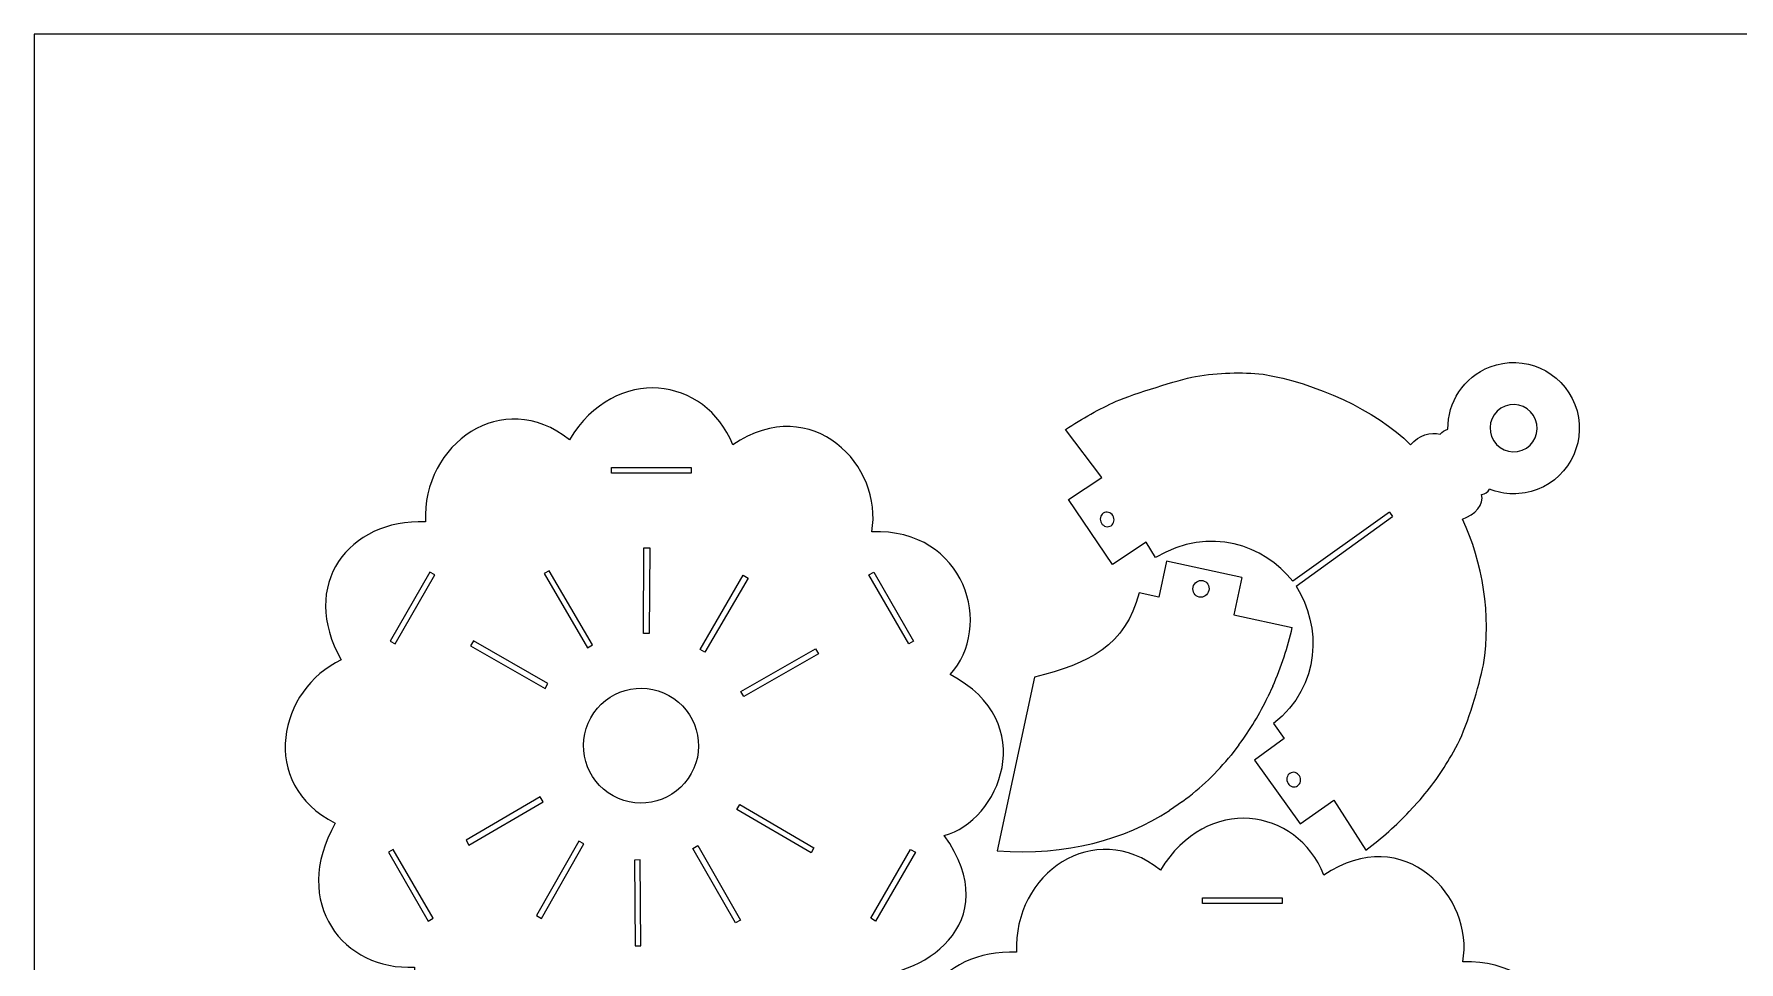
# Model space of a CAD drawing. Header units: millimetres. Extents: x -872 to 869, y -2161 to 2179.
# Drawn here: x -872 to -124, y 1771 to 2179 of the extents above; entities that cross this region are included whole.
import ezdxf

# ---------------------------------------------------------------- set-up
doc = ezdxf.new("R2010")
doc.units = ezdxf.units.MM
doc.header["$MEASUREMENT"] = 0
doc.layers.add('Layer 1', color=7, linetype='Continuous')

msp = doc.modelspace()

# ---------------------------------------------------------------- linework, layer by layer
at = {"layer": 'Layer 1', "color": 250, "lineweight": 18}
msp.add_lwpolyline([(-872.4922, 1112.7839), (685.3746, 1112.7839), (685.3746, 2178.9405), (-872.4922, 2178.9405), (-872.4922, 1112.7839)], close=True, dxfattribs=at)
at = {"layer": 'Layer 1', "color": 240, "lineweight": 9}
for points, knots in [([(-251.6092, 2005.3388), (-251.7906, 2017.0902), (-244.7265, 2028.2427), (-233.1189, 2032.7119), (-233.1189, 2032.7119), (-218.2458, 2038.4377), (-201.5491, 2031.0233), (-195.8231, 2016.1516), (-195.8231, 2016.1516), (-190.0975, 2001.2802), (-197.5117, 1984.5826), (-212.3836, 1978.8565), (-212.3836, 1978.8565), (-219.4142, 1976.1497), (-226.854, 1976.3806), (-233.3487, 1978.9467)], [0, 0, 0, 0, 0.2, 0.2, 0.2, 0.2, 0.4, 0.4, 0.4, 0.4, 0.6, 0.6, 0.6, 0.6, 1, 1, 1, 1]), ([(-319.7566, 1938.5507), (-332.342, 1954.2918), (-355.8442, 1963.1305), (-380.0711, 1948.9663), (-380.0711, 1948.9663), (-380.0711, 1948.9663), (-384.0748, 1955.7046), (-384.0748, 1955.7046), (-384.0748, 1955.7046), (-384.0748, 1955.7046), (-398.8898, 1945.9072), (-398.8898, 1945.9072), (-398.8898, 1945.9072), (-398.8898, 1945.9072), (-418.1775, 1974.3767), (-418.1775, 1974.3767), (-418.1775, 1974.3767), (-418.1775, 1974.3767), (-403.6094, 1984.1259), (-403.6094, 1984.1259), (-403.6094, 1984.1259), (-403.6094, 1984.1259), (-419.6031, 2005.1866), (-419.6031, 2005.1866), (-419.6031, 2005.1866), (-412.1049, 2010.1079), (-404.6644, 2014.2346), (-397.3193, 2017.6195), (-397.3193, 2017.6195), (-389.0507, 2021.0843), (-370.4475, 2026.821), (-362.4918, 2028.5049), (-362.4918, 2028.5049), (-352.2303, 2030.1882), (-342.3001, 2030.4585), (-332.8132, 2029.5009), (-332.8132, 2029.5009), (-310.0599, 2025.7121), (-283.3451, 2013.8662), (-267.9791, 1998.4858)], [0, 0, 0, 0, 0.09090909, 0.09090909, 0.09090909, 0.09090909, 0.18181818, 0.18181818, 0.18181818, 0.18181818, 0.27272727, 0.27272727, 0.27272727, 0.27272727, 0.36363636, 0.36363636, 0.36363636, 0.36363636, 0.45454545, 0.45454545, 0.45454545, 0.45454545, 0.54545455, 0.54545455, 0.54545455, 0.54545455, 0.63636364, 0.63636364, 0.63636364, 0.63636364, 0.72727273, 0.72727273, 0.72727273, 0.72727273, 0.81818182, 0.81818182, 0.81818182, 0.81818182, 1, 1, 1, 1]), ([(-219.0288, 1996.1187), (-224.3674, 1994.0628), (-230.3618, 1996.7243), (-232.4169, 2002.0627), (-232.4169, 2002.0627), (-234.4723, 2007.401), (-231.8112, 2013.3948), (-226.4728, 2015.4502), (-226.4728, 2015.4502), (-221.1339, 2017.5054), (-215.1405, 2014.8442), (-213.0854, 2009.5057), (-213.0854, 2009.5057), (-211.0297, 2004.1671), (-213.6911, 1998.1739), (-219.0288, 1996.1187)], [0, 0, 0, 0, 0.2, 0.2, 0.2, 0.2, 0.4, 0.4, 0.4, 0.4, 0.6, 0.6, 0.6, 0.6, 1, 1, 1, 1]), ([(-267.9791, 1998.4858), (-264.2028, 2002.8522), (-259.3194, 2004.2531), (-254.951, 2003.162), (-254.951, 2003.162), (-254.2556, 2004.242), (-252.9848, 2004.9371), (-251.61, 2005.3387)], [0, 0, 0, 0, 0.33333333, 0.33333333, 0.33333333, 0.33333333, 1, 1, 1, 1]), ([(-245.2398, 1965.8521), (-239.7537, 1967.6771), (-235.4563, 1972.2214), (-236.8215, 1976.6704), (-236.8215, 1976.6704), (-235.2914, 1976.8536), (-234.0939, 1977.7889), (-233.3487, 1978.9467)], [0, 0, 0, 0, 0.33333333, 0.33333333, 0.33333333, 0.33333333, 1, 1, 1, 1]), ([(-400.0856, 1962.6682), (-401.6309, 1962.073), (-403.4059, 1962.9431), (-404.0486, 1964.6112), (-404.0486, 1964.6112), (-404.6903, 1966.2798), (-403.958, 1968.1149), (-402.4121, 1968.7105), (-402.4121, 1968.7105), (-400.8647, 1969.3062), (-399.0909, 1968.4357), (-398.4485, 1966.767), (-398.4485, 1966.767), (-397.8064, 1965.099), (-398.5386, 1963.2639), (-400.0856, 1962.6682)], [0, 0, 0, 0, 0.2, 0.2, 0.2, 0.2, 0.4, 0.4, 0.4, 0.4, 0.6, 0.6, 0.6, 0.6, 1, 1, 1, 1]), ([(-247.2647, 1867.0687), (-242.6841, 1875.984), (-238.0123, 1892.6358), (-235.9652, 1901.7879), (-235.9652, 1901.7879), (-232.5699, 1924.1213), (-236.2013, 1946.3384), (-245.2398, 1965.8521)], [0, 0, 0, 0, 0.33333333, 0.33333333, 0.33333333, 0.33333333, 1, 1, 1, 1]), ([(-375.1856, 1947.2823), (-375.1856, 1947.2823), (-378.5859, 1931.5363), (-378.5859, 1931.5363), (-378.5859, 1931.5363), (-378.5859, 1931.5363), (-387.2422, 1933.4056), (-387.2422, 1933.4056)], [0, 0, 0, 0, 0.33333333, 0.33333333, 0.33333333, 0.33333333, 1, 1, 1, 1]), ([(-359.2734, 1938.8032), (-361.1807, 1939.2152), (-363.0776, 1937.9306), (-363.5088, 1935.9335), (-363.5088, 1935.9335), (-363.94, 1933.9367), (-362.7431, 1931.9839), (-360.8351, 1931.5718), (-360.8351, 1931.5718), (-358.9262, 1931.1596), (-357.0308, 1932.4445), (-356.5995, 1934.4415), (-356.5995, 1934.4415), (-356.1683, 1936.4386), (-357.3653, 1938.3912), (-359.2734, 1938.8032)], [0, 0, 0, 0, 0.2, 0.2, 0.2, 0.2, 0.4, 0.4, 0.4, 0.4, 0.6, 0.6, 0.6, 0.6, 1, 1, 1, 1]), ([(-342.0811, 1940.1332), (-342.0811, 1940.1332), (-345.6204, 1923.7441), (-345.6204, 1923.7441), (-345.6204, 1923.7441), (-345.6204, 1923.7441), (-319.9925, 1918.2097), (-319.9925, 1918.2097)], [0, 0, 0, 0, 0.33333333, 0.33333333, 0.33333333, 0.33333333, 1, 1, 1, 1]), ([(-387.2422, 1933.4056), (-393.1883, 1910.1136), (-409.2948, 1902.3561), (-433.1867, 1896.3989), (-433.1867, 1896.3989), (-433.1867, 1896.3989), (-449.5077, 1820.0313), (-449.5077, 1820.0313), (-449.5077, 1820.0313), (-418.6797, 1817.8698), (-393.6351, 1825.0966), (-373.9446, 1837.757)], [0, 0, 0, 0, 0.25, 0.25, 0.25, 0.25, 0.5, 0.5, 0.5, 0.5, 1, 1, 1, 1]), ([(-318.2152, 1936.3232), (-307.3008, 1918.7624), (-306.9687, 1892.8719), (-328.2003, 1876.0115), (-328.2003, 1876.0115), (-328.2003, 1876.0115), (-323.5881, 1869.4146), (-323.5881, 1869.4146), (-323.5881, 1869.4146), (-323.5881, 1869.4146), (-336.5651, 1859.8814), (-336.5651, 1859.8814), (-336.5651, 1859.8814), (-336.5651, 1859.8814), (-316.4866, 1831.9803), (-316.4866, 1831.9803), (-316.4866, 1831.9803), (-316.4866, 1831.9803), (-301.7744, 1842.2697), (-301.7744, 1842.2697), (-301.7744, 1842.2697), (-301.7744, 1842.2697), (-287.6474, 1820.3306), (-287.6474, 1820.3306), (-287.6474, 1820.3306), (-280.5056, 1825.7375), (-274.1566, 1831.4247), (-268.5597, 1837.3252)], [0, 0, 0, 0, 0.125, 0.125, 0.125, 0.125, 0.25, 0.25, 0.25, 0.25, 0.375, 0.375, 0.375, 0.375, 0.5, 0.5, 0.5, 0.5, 0.625, 0.625, 0.625, 0.625, 0.75, 0.75, 0.75, 0.75, 1, 1, 1, 1]), ([(-318.1509, 1848.3497), (-319.6966, 1847.7543), (-321.4712, 1848.624), (-322.1132, 1850.292), (-322.1132, 1850.292), (-322.7558, 1851.9607), (-322.0235, 1853.7962), (-320.4772, 1854.3915), (-320.4772, 1854.3915), (-318.9293, 1854.987), (-317.1561, 1854.1167), (-316.514, 1852.4481), (-316.514, 1852.4481), (-315.8715, 1850.7798), (-316.6041, 1848.9441), (-318.1509, 1848.3497)], [0, 0, 0, 0, 0.2, 0.2, 0.2, 0.2, 0.4, 0.4, 0.4, 0.4, 0.6, 0.6, 0.6, 0.6, 1, 1, 1, 1])]:
    msp.add_open_spline(points, degree=3, knots=knots, dxfattribs=at)
at = {"layer": 'Layer 1', "color": 240, "lineweight": 13}
for points, knots in [([(-504.6566, 1960.2996), (-463.191, 1961.7059), (-450.9378, 1918.1851), (-470.2688, 1897.5082), (-470.2688, 1897.5082), (-429.9522, 1876.7682), (-448.8539, 1832.8735), (-472.7743, 1826.8217), (-472.7743, 1826.8217), (-445.371, 1788.2449), (-482.4711, 1763.3928), (-510.5563, 1765.183), (-510.5563, 1765.183), (-508.1959, 1730.9808), (-542.3519, 1711.7895), (-572.6352, 1730.7028), (-572.6352, 1730.7028), (-590.6705, 1698.2476), (-624.9814, 1699.8976), (-643.755, 1731.8501), (-643.755, 1731.8501), (-674.8536, 1713.1008), (-704.0176, 1730.7453), (-705.4317, 1769.0235), (-705.4317, 1769.0235), (-736.4352, 1767.2064), (-760.2244, 1797.1349), (-740.2064, 1832.2301), (-740.2064, 1832.2301), (-774.4473, 1849.663), (-764.9768, 1891.1982), (-737.5873, 1903.985), (-737.5873, 1903.985), (-756.4603, 1936.9483), (-734.2928, 1965.9206), (-700.6498, 1964.6085), (-700.6498, 1964.6085), (-702.071, 1998.9966), (-666.7469, 2024.0052), (-637.3856, 2000.715), (-637.3856, 2000.715), (-617.0702, 2034.1922), (-577.4238, 2028.3136), (-565.6865, 1998.5087), (-565.6865, 1998.5087), (-530.3936, 2022.1354), (-499.3579, 1988.7952), (-504.6566, 1960.2996)], [0, 0, 0, 0, 0.07692308, 0.07692308, 0.07692308, 0.07692308, 0.15384615, 0.15384615, 0.15384615, 0.15384615, 0.23076923, 0.23076923, 0.23076923, 0.23076923, 0.30769231, 0.30769231, 0.30769231, 0.30769231, 0.38461538, 0.38461538, 0.38461538, 0.38461538, 0.46153846, 0.46153846, 0.46153846, 0.46153846, 0.53846154, 0.53846154, 0.53846154, 0.53846154, 0.61538462, 0.61538462, 0.61538462, 0.61538462, 0.69230769, 0.69230769, 0.69230769, 0.69230769, 0.76923077, 0.76923077, 0.76923077, 0.76923077, 0.84615385, 0.84615385, 0.84615385, 0.84615385, 1, 1, 1, 1]), ([(-618.928, 1985.9974), (-618.928, 1985.9974), (-583.943, 1985.9963), (-583.943, 1985.9963), (-583.943, 1985.9963), (-583.943, 1985.9963), (-583.943, 1988.4946), (-583.943, 1988.4946), (-583.943, 1988.4946), (-583.943, 1988.4946), (-618.9272, 1988.4962), (-618.9272, 1988.4962), (-618.9272, 1988.4962), (-618.9272, 1988.4962), (-618.928, 1985.9974), (-618.928, 1985.9974)], [0, 0, 0, 0, 0.2, 0.2, 0.2, 0.2, 0.4, 0.4, 0.4, 0.4, 0.6, 0.6, 0.6, 0.6, 1, 1, 1, 1]), ([(-604.8436, 1915.5513), (-604.8436, 1915.5513), (-602.3272, 1915.5402), (-602.3272, 1915.5402), (-602.3272, 1915.5402), (-602.3272, 1915.5402), (-602.1436, 1953.2634), (-602.1436, 1953.2634), (-602.1436, 1953.2634), (-602.1436, 1953.2634), (-604.6597, 1953.2735), (-604.6597, 1953.2735), (-604.6597, 1953.2735), (-604.6597, 1953.2735), (-604.8436, 1915.5513), (-604.8436, 1915.5513)], [0, 0, 0, 0, 0.2, 0.2, 0.2, 0.2, 0.4, 0.4, 0.4, 0.4, 0.6, 0.6, 0.6, 0.6, 1, 1, 1, 1]), ([(-696.471, 1941.32), (-696.471, 1941.32), (-713.9626, 1911.0215), (-713.9626, 1911.0215), (-713.9626, 1911.0215), (-713.9626, 1911.0215), (-716.1262, 1912.2707), (-716.1262, 1912.2707), (-716.1262, 1912.2707), (-716.1262, 1912.2707), (-698.6354, 1942.5686), (-698.6354, 1942.5686), (-698.6354, 1942.5686), (-698.6354, 1942.5686), (-696.471, 1941.32), (-696.471, 1941.32)], [0, 0, 0, 0, 0.2, 0.2, 0.2, 0.2, 0.4, 0.4, 0.4, 0.4, 0.6, 0.6, 0.6, 0.6, 1, 1, 1, 1]), ([(-627.331, 1910.5583), (-627.331, 1910.5583), (-629.5047, 1909.2905), (-629.5047, 1909.2905), (-629.5047, 1909.2905), (-629.5047, 1909.2905), (-648.5253, 1941.8679), (-648.5253, 1941.8679), (-648.5253, 1941.8679), (-648.5253, 1941.8679), (-646.3513, 1943.1347), (-646.3513, 1943.1347), (-646.3513, 1943.1347), (-646.3513, 1943.1347), (-627.331, 1910.5583), (-627.331, 1910.5583)], [0, 0, 0, 0, 0.2, 0.2, 0.2, 0.2, 0.4, 0.4, 0.4, 0.4, 0.6, 0.6, 0.6, 0.6, 1, 1, 1, 1]), ([(-580.0518, 1908.5771), (-580.0518, 1908.5771), (-577.8781, 1907.3093), (-577.8781, 1907.3093), (-577.8781, 1907.3093), (-577.8781, 1907.3093), (-558.8575, 1939.8868), (-558.8575, 1939.8868), (-558.8575, 1939.8868), (-558.8575, 1939.8868), (-561.0314, 1941.1535), (-561.0314, 1941.1535), (-561.0314, 1941.1535), (-561.0314, 1941.1535), (-580.0518, 1908.5771), (-580.0518, 1908.5771)], [0, 0, 0, 0, 0.2, 0.2, 0.2, 0.2, 0.4, 0.4, 0.4, 0.4, 0.6, 0.6, 0.6, 0.6, 1, 1, 1, 1]), ([(-505.8877, 1941.32), (-505.8877, 1941.32), (-488.3961, 1911.0216), (-488.3961, 1911.0216), (-488.3961, 1911.0216), (-488.3961, 1911.0216), (-486.2326, 1912.2707), (-486.2326, 1912.2707), (-486.2326, 1912.2707), (-486.2326, 1912.2707), (-503.7233, 1942.5687), (-503.7233, 1942.5687), (-503.7233, 1942.5687), (-503.7233, 1942.5687), (-505.8877, 1941.32), (-505.8877, 1941.32)], [0, 0, 0, 0, 0.2, 0.2, 0.2, 0.2, 0.4, 0.4, 0.4, 0.4, 0.6, 0.6, 0.6, 0.6, 1, 1, 1, 1]), ([(-562.0686, 1890.1414), (-562.0686, 1890.1414), (-560.82, 1887.9566), (-560.82, 1887.9566), (-560.82, 1887.9566), (-560.82, 1887.9566), (-528.0589, 1906.6592), (-528.0589, 1906.6592), (-528.0589, 1906.6592), (-528.0589, 1906.6592), (-529.3082, 1908.8432), (-529.3082, 1908.8432), (-529.3082, 1908.8432), (-529.3082, 1908.8432), (-562.0686, 1890.1414), (-562.0686, 1890.1414)], [0, 0, 0, 0, 0.2, 0.2, 0.2, 0.2, 0.4, 0.4, 0.4, 0.4, 0.6, 0.6, 0.6, 0.6, 1, 1, 1, 1]), ([(-593.6963, 1888.3746), (-605.8942, 1895.1502), (-621.2742, 1890.7561), (-628.0505, 1878.5581), (-628.0505, 1878.5581), (-634.8254, 1866.361), (-630.4313, 1850.9807), (-618.2339, 1844.2052), (-618.2339, 1844.2052), (-606.0366, 1837.4288), (-590.6568, 1841.8241), (-583.8809, 1854.021), (-583.8809, 1854.021), (-577.1042, 1866.218), (-581.4996, 1881.5993), (-593.6963, 1888.3746)], [0, 0, 0, 0, 0.2, 0.2, 0.2, 0.2, 0.4, 0.4, 0.4, 0.4, 0.6, 0.6, 0.6, 0.6, 1, 1, 1, 1]), ([(-650.2049, 1843.8011), (-650.2049, 1843.8011), (-648.9371, 1841.6274), (-648.9371, 1841.6274), (-648.9371, 1841.6274), (-648.9371, 1841.6274), (-681.5145, 1822.6068), (-681.5145, 1822.6068), (-681.5145, 1822.6068), (-681.5145, 1822.6068), (-682.7813, 1824.7808), (-682.7813, 1824.7808), (-682.7813, 1824.7808), (-682.7813, 1824.7808), (-650.2049, 1843.8011), (-650.2049, 1843.8011)], [0, 0, 0, 0, 0.2, 0.2, 0.2, 0.2, 0.4, 0.4, 0.4, 0.4, 0.6, 0.6, 0.6, 0.6, 1, 1, 1, 1]), ([(-245.0933, 1771.2394), (-203.6277, 1772.6457), (-191.3745, 1729.1249), (-210.7055, 1708.448), (-210.7055, 1708.448), (-170.3889, 1687.708), (-189.2906, 1643.8133), (-213.211, 1637.7615), (-213.211, 1637.7615), (-185.8077, 1599.1847), (-222.9078, 1574.3326), (-250.993, 1576.1228), (-250.993, 1576.1228), (-248.6326, 1541.9206), (-282.7886, 1522.7293), (-313.0719, 1541.6426), (-313.0719, 1541.6426), (-331.1072, 1509.1874), (-365.4181, 1510.8374), (-384.1917, 1542.7899), (-384.1917, 1542.7899), (-415.2903, 1524.0406), (-444.4543, 1541.6851), (-445.8684, 1579.9633), (-445.8684, 1579.9633), (-476.8719, 1578.1462), (-500.6611, 1608.0747), (-480.6431, 1643.1699), (-480.6431, 1643.1699), (-514.884, 1660.6028), (-505.4135, 1702.138), (-478.024, 1714.9248), (-478.024, 1714.9248), (-496.897, 1747.8881), (-474.7295, 1776.8604), (-441.0865, 1775.5483), (-441.0865, 1775.5483), (-442.5077, 1809.9364), (-407.1836, 1834.945), (-377.8223, 1811.6548), (-377.8223, 1811.6548), (-357.5069, 1845.132), (-317.8605, 1839.2534), (-306.1232, 1809.4485), (-306.1232, 1809.4485), (-270.8303, 1833.0752), (-239.7946, 1799.735), (-245.0933, 1771.2394)], [0, 0, 0, 0, 0.07692308, 0.07692308, 0.07692308, 0.07692308, 0.15384615, 0.15384615, 0.15384615, 0.15384615, 0.23076923, 0.23076923, 0.23076923, 0.23076923, 0.30769231, 0.30769231, 0.30769231, 0.30769231, 0.38461538, 0.38461538, 0.38461538, 0.38461538, 0.46153846, 0.46153846, 0.46153846, 0.46153846, 0.53846154, 0.53846154, 0.53846154, 0.53846154, 0.61538462, 0.61538462, 0.61538462, 0.61538462, 0.69230769, 0.69230769, 0.69230769, 0.69230769, 0.76923077, 0.76923077, 0.76923077, 0.76923077, 0.84615385, 0.84615385, 0.84615385, 0.84615385, 1, 1, 1, 1]), ([(-562.6121, 1840.4382), (-562.6121, 1840.4382), (-563.8799, 1838.2645), (-563.8799, 1838.2645), (-563.8799, 1838.2645), (-563.8799, 1838.2645), (-531.3025, 1819.2439), (-531.3025, 1819.2439), (-531.3025, 1819.2439), (-531.3025, 1819.2439), (-530.0357, 1821.4178), (-530.0357, 1821.4178), (-530.0357, 1821.4178), (-530.0357, 1821.4178), (-562.6121, 1840.4382), (-562.6121, 1840.4382)], [0, 0, 0, 0, 0.2, 0.2, 0.2, 0.2, 0.4, 0.4, 0.4, 0.4, 0.6, 0.6, 0.6, 0.6, 1, 1, 1, 1]), ([(-714.7568, 1820.7294), (-714.7568, 1820.7294), (-697.2634, 1790.432), (-697.2634, 1790.432), (-697.2634, 1790.432), (-697.2634, 1790.432), (-699.427, 1789.1829), (-699.427, 1789.1829), (-699.427, 1789.1829), (-699.427, 1789.1829), (-716.9204, 1819.4793), (-716.9204, 1819.4793), (-716.9204, 1819.4793), (-716.9204, 1819.4793), (-714.7568, 1820.7294), (-714.7568, 1820.7294)], [0, 0, 0, 0, 0.2, 0.2, 0.2, 0.2, 0.4, 0.4, 0.4, 0.4, 0.6, 0.6, 0.6, 0.6, 1, 1, 1, 1]), ([(-633.2099, 1824.3771), (-633.2099, 1824.3771), (-631.0251, 1823.1285), (-631.0251, 1823.1285), (-631.0251, 1823.1285), (-631.0251, 1823.1285), (-649.7277, 1790.3675), (-649.7277, 1790.3675), (-649.7277, 1790.3675), (-649.7277, 1790.3675), (-651.9118, 1791.6168), (-651.9118, 1791.6168), (-651.9118, 1791.6168), (-651.9118, 1791.6168), (-633.2099, 1824.3771), (-633.2099, 1824.3771)], [0, 0, 0, 0, 0.2, 0.2, 0.2, 0.2, 0.4, 0.4, 0.4, 0.4, 0.6, 0.6, 0.6, 0.6, 1, 1, 1, 1]), ([(-580.9907, 1822.422), (-580.9907, 1822.422), (-583.1755, 1821.1734), (-583.1755, 1821.1734), (-583.1755, 1821.1734), (-583.1755, 1821.1734), (-564.4729, 1788.4123), (-564.4729, 1788.4123), (-564.4729, 1788.4123), (-564.4729, 1788.4123), (-562.2889, 1789.6616), (-562.2889, 1789.6616), (-562.2889, 1789.6616), (-562.2889, 1789.6616), (-580.9907, 1822.422), (-580.9907, 1822.422)], [0, 0, 0, 0, 0.2, 0.2, 0.2, 0.2, 0.4, 0.4, 0.4, 0.4, 0.6, 0.6, 0.6, 0.6, 1, 1, 1, 1]), ([(-487.6019, 1820.7293), (-487.6019, 1820.7293), (-505.0953, 1790.4319), (-505.0953, 1790.4319), (-505.0953, 1790.4319), (-505.0953, 1790.4319), (-502.9318, 1789.1829), (-502.9318, 1789.1829), (-502.9318, 1789.1829), (-502.9318, 1789.1829), (-485.4383, 1819.4792), (-485.4383, 1819.4792), (-485.4383, 1819.4792), (-485.4383, 1819.4792), (-487.6019, 1820.7293), (-487.6019, 1820.7293)], [0, 0, 0, 0, 0.2, 0.2, 0.2, 0.2, 0.4, 0.4, 0.4, 0.4, 0.6, 0.6, 0.6, 0.6, 1, 1, 1, 1]), ([(-608.7799, 1816.0529), (-608.7799, 1816.0529), (-606.2635, 1816.064), (-606.2635, 1816.064), (-606.2635, 1816.064), (-606.2635, 1816.064), (-606.0799, 1778.3408), (-606.0799, 1778.3408), (-606.0799, 1778.3408), (-606.0799, 1778.3408), (-608.596, 1778.3307), (-608.596, 1778.3307), (-608.596, 1778.3307), (-608.596, 1778.3307), (-608.7799, 1816.0529), (-608.7799, 1816.0529)], [0, 0, 0, 0, 0.2, 0.2, 0.2, 0.2, 0.4, 0.4, 0.4, 0.4, 0.6, 0.6, 0.6, 0.6, 1, 1, 1, 1]), ([(-359.3647, 1796.9372), (-359.3647, 1796.9372), (-324.3797, 1796.9361), (-324.3797, 1796.9361), (-324.3797, 1796.9361), (-324.3797, 1796.9361), (-324.3797, 1799.4344), (-324.3797, 1799.4344), (-324.3797, 1799.4344), (-324.3797, 1799.4344), (-359.3639, 1799.436), (-359.3639, 1799.436), (-359.3639, 1799.436), (-359.3639, 1799.436), (-359.3647, 1796.9372), (-359.3647, 1796.9372)], [0, 0, 0, 0, 0.2, 0.2, 0.2, 0.2, 0.4, 0.4, 0.4, 0.4, 0.6, 0.6, 0.6, 0.6, 1, 1, 1, 1])]:
    msp.add_open_spline(points, degree=3, knots=knots, dxfattribs=at)
at = {"layer": 'Layer 1', "color": 240, "lineweight": 9}
for points in [[(-277.2574, 1968.9208), (-277.2574, 1968.9208), (-319.756, 1938.551), (-319.756, 1938.551)], [(-318.2152, 1936.3232), (-318.2152, 1936.3232), (-275.8791, 1967.0456), (-275.8791, 1967.0456)], [(-277.2574, 1968.9208), (-277.2574, 1968.9208), (-275.8791, 1967.0456), (-275.8791, 1967.0456)], [(-342.0811, 1940.1332), (-342.0811, 1940.1332), (-375.1856, 1947.2823), (-375.1856, 1947.2823)], [(-328.4952, 1892.4623), (-324.7753, 1900.9297), (-321.953, 1909.6161), (-319.9932, 1918.2099)], [(-343.4027, 1866.6182), (-338.4594, 1873.3047), (-334.226, 1880.407), (-330.6826, 1887.7217)], [(-328.4952, 1892.4623), (-328.4952, 1892.4623), (-330.6835, 1887.7219), (-330.6835, 1887.7219)], [(-343.4027, 1866.6182), (-343.4027, 1866.6182), (-346.8629, 1862.1524), (-346.8629, 1862.1524)], [(-250.0812, 1861.9036), (-250.0812, 1861.9036), (-247.2647, 1867.0687), (-247.2647, 1867.0687)], [(-368.1811, 1841.7263), (-360.0834, 1847.6907), (-352.9868, 1854.6068), (-346.8629, 1862.1524)], [(-264.9269, 1841.3017), (-259.0836, 1847.9545), (-254.1534, 1854.852), (-250.0817, 1861.9042)], [(-368.1811, 1841.7263), (-368.1811, 1841.7263), (-373.9447, 1837.7566), (-373.9447, 1837.7566)], [(-268.5585, 1837.3244), (-268.5585, 1837.3244), (-264.9269, 1841.3017), (-264.9269, 1841.3017)]]:
    msp.add_open_spline(points, degree=3, dxfattribs=at)
at = {"layer": 'Layer 1', "color": 6, "lineweight": 13}
msp.add_open_spline([(-646.8121, 1893.5963), (-646.8121, 1893.5963), (-648.0607, 1891.4115), (-648.0607, 1891.4115), (-648.0607, 1891.4115), (-648.0607, 1891.4115), (-680.8217, 1910.1141), (-680.8217, 1910.1141), (-680.8217, 1910.1141), (-680.8217, 1910.1141), (-679.5724, 1912.2981), (-679.5724, 1912.2981), (-679.5724, 1912.2981), (-679.5724, 1912.2981), (-646.8121, 1893.5963), (-646.8121, 1893.5963)], degree=3, knots=[0, 0, 0, 0, 0.2, 0.2, 0.2, 0.2, 0.4, 0.4, 0.4, 0.4, 0.6, 0.6, 0.6, 0.6, 1, 1, 1, 1], dxfattribs=at)

doc.saveas('drawing.dxf')
